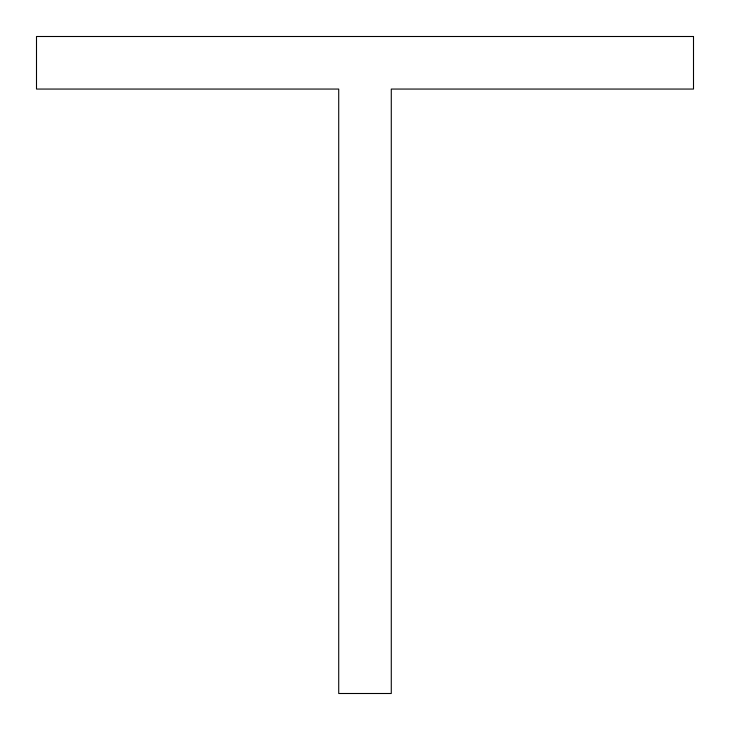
<?xml version="1.0" encoding="UTF-8"?>
<svg xmlns="http://www.w3.org/2000/svg" width="730" height="730" viewBox="0 0 730 730"><rect width="100%" height="100%" fill="white"/><g stroke="black" fill="none" stroke-linecap="round" stroke-linejoin="round"><path stroke-width="1.09" d="M693.5 36.5L36.5 36.5L36.5 89.06L338.72 89.06L338.72 693.5L391.28 693.5L391.28 89.06L693.5 89.06L693.5 36.5"/></g></svg>
